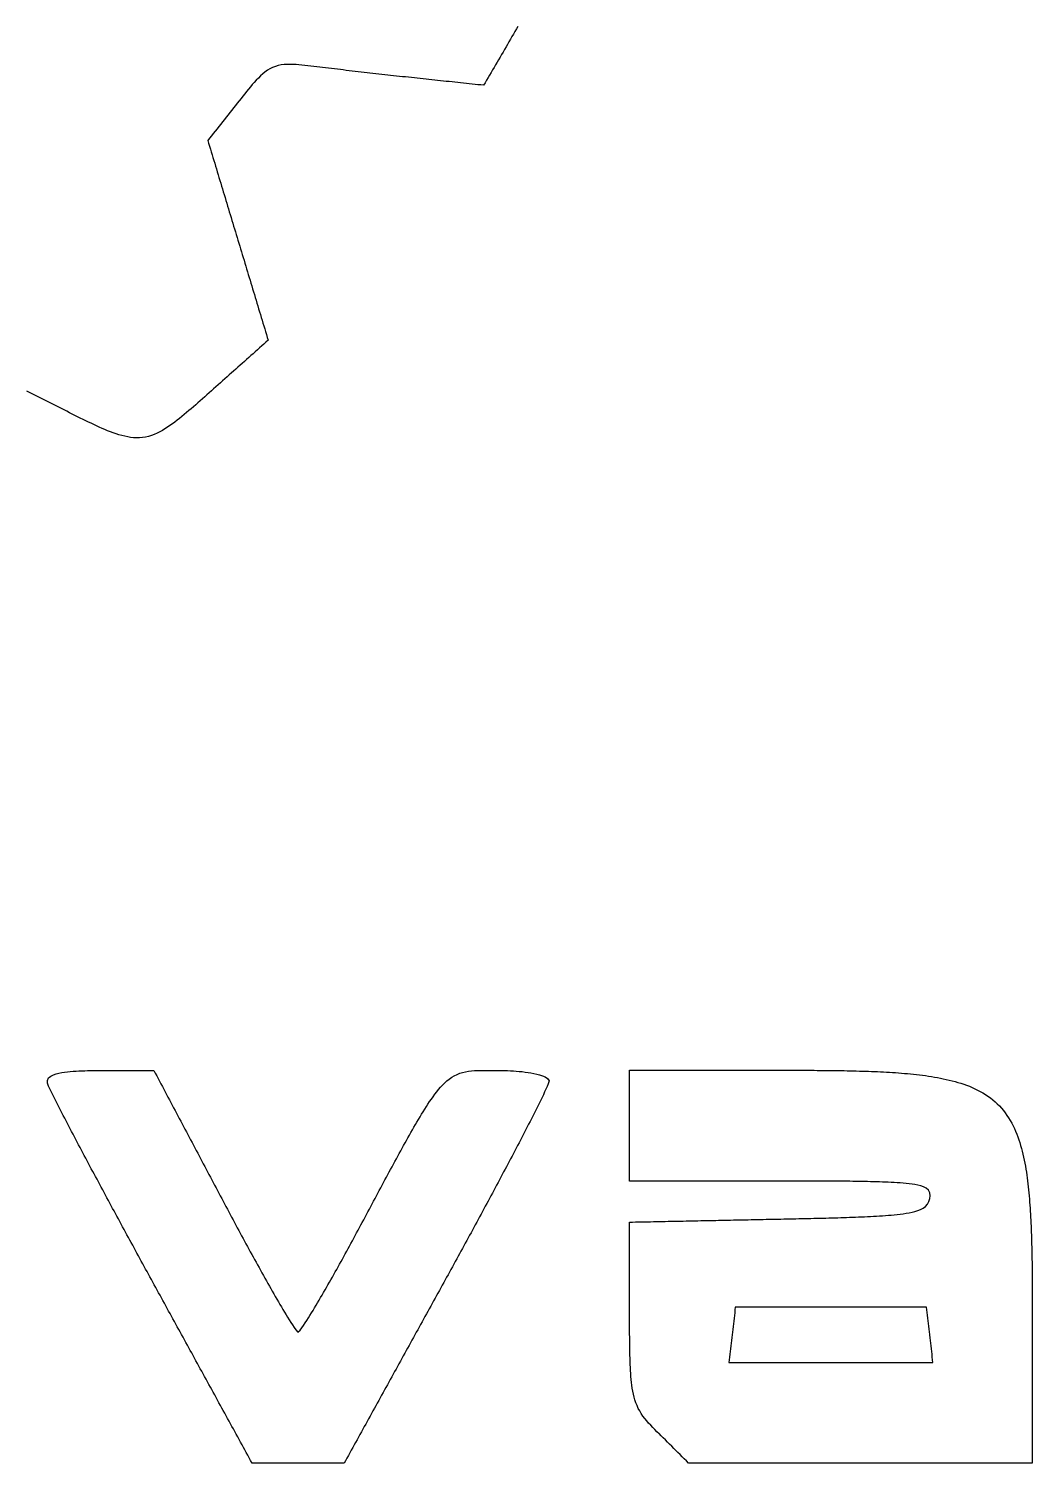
# Model space of a CAD drawing. Extents: x 27 to 125, y 19 to 120.
# Drawn here: x 97.17 to 125.31, y 18.91 to 59.11 of the extents above; entities that cross this region are included whole.
import ezdxf

# ---------------------------------------------------------------- set-up
doc = ezdxf.new("R2010")
doc.units = 0
doc.layers.get('0').update_dxf_attribs({"linetype": 'CONTINUOUS'})

msp = doc.modelspace()

# ---------------------------------------------------------------- linework, layer by layer
at = {"color": 7}
for points in [[(110.887397, 59.169292), (110.845645, 59.097673), (110.80373, 59.025771), (110.761961, 58.95412), (110.720045, 58.882221), (110.678245, 58.810517), (110.636482, 58.738875), (110.594637, 58.667095), (110.552825, 58.595371), (110.510941, 58.523525), (110.469138, 58.451816), (110.427389, 58.380199), (110.385739, 58.308754), (110.343964, 58.237092), (110.302017, 58.16514), (110.260353, 58.093667), (110.218429, 58.021751), (110.176714, 57.950194), (110.134945, 57.878543), (110.093218, 57.806966), (110.051322, 57.735098), (110.009528, 57.663402), (109.967677, 57.591613), (109.925894, 57.51994), (109.845359, 57.528435), (109.764548, 57.536958), (109.683841, 57.545481), (109.603441, 57.553976), (109.522664, 57.562499), (109.441954, 57.571023), (109.361176, 57.579546), (109.2807, 57.588041), (109.200061, 57.596564), (109.11958, 57.605059), (109.038988, 57.613582), (108.958281, 57.622105), (108.877758, 57.6306), (108.797048, 57.639123), (108.716532, 57.647618), (108.635808, 57.656141), (108.55513, 57.664664), (108.47442, 57.673187), (108.39384, 57.681682), (108.313124, 57.690205), (108.232561, 57.6987), (108.149669, 57.707477), (108.066631, 57.716339), (107.983697, 57.725229), (107.900419, 57.734175), (107.817375, 57.74315), (107.73412, 57.752181), (107.6512, 57.761212), (107.568196, 57.7703), (107.485338, 57.779387), (107.402255, 57.788559), (107.319211, 57.797732), (107.236466, 57.806904), (107.15373, 57.816104), (107.070776, 57.825361), (106.987947, 57.834646), (106.905098, 57.84396), (106.822153, 57.853301), (106.739111, 57.862671), (106.656037, 57.872097), (106.57306, 57.881523), (106.490014, 57.891006), (106.406871, 57.900517), (106.324081, 57.910028), (106.241226, 57.919567), (106.158202, 57.929163), (106.075203, 57.938786), (105.99223, 57.948438), (105.909293, 57.958147), (105.826241, 57.967912), (105.743454, 57.977677), (105.660342, 57.987526), (105.577437, 57.997432), (105.494765, 58.007366), (105.411885, 58.017385), (105.329248, 58.027461), (105.24619, 58.037705), (105.163326, 58.047893), (105.080774, 58.057799), (104.997961, 58.067367), (104.914926, 58.076426), (104.832153, 58.084723), (104.749227, 58.092061), (104.666017, 58.098073), (104.58262, 58.102334), (104.499311, 58.10431), (104.41607, 58.103181), (104.33273, 58.098214), (104.250038, 58.088364), (104.168008, 58.072531), (104.08773, 58.049897), (104.009797, 58.019956), (103.934841, 57.982824), (103.863459, 57.939339), (103.795923, 57.890797), (103.731458, 57.837996), (103.669849, 57.782082), (103.61028, 57.723507), (103.552543, 57.663081), (103.496265, 57.601263), (103.441446, 57.538756), (103.387418, 57.475358), (103.334018, 57.411299), (103.28102, 57.346647), (103.228727, 57.28205), (103.176474, 57.216901), (103.124339, 57.151471), (103.072689, 57.086362), (103.020899, 57.020971), (102.969108, 56.955581), (102.917286, 56.89015), (102.865451, 56.824703), (102.813779, 56.759462), (102.762008, 56.694096), (102.710223, 56.628714), (102.658291, 56.563142), (102.606382, 56.497602), (102.554704, 56.432352), (102.502905, 56.366952), (102.451095, 56.301533), (102.399411, 56.236281), (102.347759, 56.171065), (102.295813, 56.105476), (102.244006, 56.040063), (102.192221, 55.974681), (102.216407, 55.894679), (102.240565, 55.814816), (102.264808, 55.734659), (102.288938, 55.65492), (102.313097, 55.575009), (102.337227, 55.495244), (102.361441, 55.415133), (102.385684, 55.334973), (102.409927, 55.254836), (102.43417, 55.174657), (102.4583, 55.094904), (102.482543, 55.014747), (102.506786, 54.934576), (102.530916, 54.854761), (102.555017, 54.775053), (102.579147, 54.695243), (102.603362, 54.615179), (102.62752, 54.535282), (102.65165, 54.455473), (102.67578, 54.375731), (102.699995, 54.295667), (102.724097, 54.215934), (102.748283, 54.135943), (102.772526, 54.055784), (102.796741, 53.975726), (102.820984, 53.895583), (102.845198, 53.815568), (102.869328, 53.735758), (102.893487, 53.655903), (102.917786, 53.575617), (102.942001, 53.49557), (102.966102, 53.415834), (102.990345, 53.335725), (103.01456, 53.255616), (103.038718, 53.17575), (103.062905, 53.095749), (103.087063, 53.015885), (103.111306, 52.935729), (103.135436, 52.85599), (103.159594, 52.776078), (103.183724, 52.696314), (103.207939, 52.616202), (103.232181, 52.536043), (103.256424, 52.455906), (103.280667, 52.375726), (103.304797, 52.295973), (103.32904, 52.215816), (103.353283, 52.135646), (103.377413, 52.05583), (103.401515, 51.976122), (103.425645, 51.896313), (103.449859, 51.816249), (103.474018, 51.736352), (103.498148, 51.656542), (103.522249, 51.5768), (103.546464, 51.496737), (103.570594, 51.417003), (103.594781, 51.337013), (103.619023, 51.256853), (103.643238, 51.176796), (103.667481, 51.096653), (103.691696, 51.016637), (103.715826, 50.936828), (103.739984, 50.856973), (103.764255, 50.776686), (103.78847, 50.69664), (103.812571, 50.616903), (103.836786, 50.536795), (103.861001, 50.456686), (103.885159, 50.37682), (103.824588, 50.322932), (103.764046, 50.269067), (103.703292, 50.215019), (103.642558, 50.160982), (103.581711, 50.106849), (103.521171, 50.052987), (103.460364, 49.998887), (103.399655, 49.944879), (103.338844, 49.890777), (103.278305, 49.836914), (103.217559, 49.782872), (103.156885, 49.728888), (103.09641, 49.675085), (103.035673, 49.621051), (102.975094, 49.567155), (102.914509, 49.513254), (102.854066, 49.459479), (102.793317, 49.405433), (102.732744, 49.35154), (102.672126, 49.29761), (102.609294, 49.241665), (102.54617, 49.185376), (102.483274, 49.129222), (102.42029, 49.072945), (102.357329, 49.016655), (102.294492, 48.960476), (102.23152, 48.904198), (102.168537, 48.847963), (102.10566, 48.79191), (102.042682, 48.735895), (101.979733, 48.68008), (101.916642, 48.624364), (101.853272, 48.568687), (101.789789, 48.513264), (101.726083, 48.458081), (101.662072, 48.403155), (101.597943, 48.348754), (101.533161, 48.29455), (101.467965, 48.240886), (101.402137, 48.187757), (101.335919, 48.135552), (101.269128, 48.084343), (101.201254, 48.034006), (101.132592, 47.985074), (101.062714, 47.937593), (100.991588, 47.891966), (100.91919, 47.848639), (100.845194, 47.807937), (100.769584, 47.77043), (100.69206, 47.73658), (100.612835, 47.707096), (100.532051, 47.682571), (100.449775, 47.663465), (100.366474, 47.650144), (100.282527, 47.64275), (100.19825, 47.641056), (100.113936, 47.644951), (100.030277, 47.653813), (99.947137, 47.667134), (99.864441, 47.684406), (99.782921, 47.704923), (99.70179, 47.728376), (99.621473, 47.754199), (99.542016, 47.781998), (99.463154, 47.81151), (99.384677, 47.842526), (99.306744, 47.874736), (99.229212, 47.907979), (99.152295, 47.941976), (99.07561, 47.976737), (98.998871, 48.012263), (98.922422, 48.048283), (98.846098, 48.084774), (98.770313, 48.121452), (98.694528, 48.158494), (98.618853, 48.195787), (98.543494, 48.233175), (98.467943, 48.270858), (98.392389, 48.308704), (98.316872, 48.346651), (98.241429, 48.38465), (98.165954, 48.422724), (98.090982, 48.460584), (98.015919, 48.498498), (97.940656, 48.536511), (97.865246, 48.574571), (97.78998, 48.612522), (97.71485, 48.650353), (97.639457, 48.688253), (97.565117, 48.725588), (97.490907, 48.762859), (97.416422, 48.800267), (97.342328, 48.837481), (97.268072, 48.874774), (97.193952, 48.911999), (97.119513, 48.949385)], [(100.612363, 24.057635), (100.571777, 24.131609), (100.531374, 24.205283), (100.490892, 24.279143), (100.450342, 24.353164), (100.410018, 24.426816), (100.369658, 24.500575), (100.329275, 24.574407), (100.288892, 24.648287), (100.248522, 24.722176), (100.208184, 24.79605), (100.167897, 24.869874), (100.127672, 24.943621), (100.087286, 25.017705), (100.047004, 25.091636), (100.006844, 25.165389), (99.966588, 25.239356), (99.926261, 25.313496), (99.886115, 25.387345), (99.845947, 25.461279), (99.805778, 25.535258), (99.765635, 25.609228), (99.725545, 25.683148), (99.685529, 25.756974), (99.645411, 25.831032), (99.605425, 25.904893), (99.565401, 25.978874), (99.525368, 26.052913), (99.485365, 26.126945), (99.445422, 26.200913), (99.405575, 26.274753), (99.365681, 26.348735), (99.325777, 26.422779), (99.28591, 26.496809), (99.24612, 26.570745), (99.206287, 26.644817), (99.166466, 26.718926), (99.126703, 26.792978), (99.087051, 26.866881), (99.047266, 26.941094), (99.007419, 27.015482), (98.967719, 27.089659), (98.927954, 27.164024), (98.888333, 27.238187), (98.848666, 27.312501), (98.809045, 27.386808), (98.769548, 27.460948), (98.730037, 27.535197), (98.690611, 27.609368), (98.651159, 27.683669), (98.6118, 27.757876), (98.572461, 27.832146), (98.533091, 27.906571), (98.493667, 27.981199), (98.454362, 28.055711), (98.415184, 28.130102), (98.376009, 28.204609), (98.336913, 28.279093), (98.297865, 28.353633), (98.258876, 28.428211), (98.220014, 28.502714), (98.181171, 28.577365), (98.142549, 28.651795), (98.104009, 28.726294), (98.065407, 28.801173), (98.026959, 28.876041), (97.988605, 28.951067), (97.950469, 29.026073), (97.912484, 29.101271), (97.87483, 29.176427), (97.837444, 29.251851), (97.800614, 29.327266), (97.764374, 29.403187), (97.729353, 29.479788), (97.698893, 29.557912), (97.695027, 29.637871), (97.730448, 29.709322), (97.792478, 29.760268), (97.864857, 29.795684), (97.941147, 29.821508), (98.019212, 29.841207), (98.098545, 29.856729), (98.177982, 29.86909), (98.258246, 29.879166), (98.338615, 29.887378), (98.419048, 29.894095), (98.499284, 29.899542), (98.579895, 29.903973), (98.660672, 29.907529), (98.741478, 29.910351), (98.821991, 29.912609), (98.902667, 29.914302), (98.982993, 29.915431), (99.063581, 29.915996), (99.144266, 29.916185), (99.225255, 29.916185), (99.306101, 29.916185), (99.386923, 29.916185), (99.46789, 29.916185), (99.548704, 29.916185), (99.629434, 29.916185), (99.710333, 29.916185), (99.791455, 29.916185), (99.872515, 29.916185), (99.953422, 29.916185), (100.034395, 29.916185), (100.115195, 29.916185), (100.195947, 29.916185), (100.276976, 29.916185), (100.357968, 29.916185), (100.438698, 29.916185), (100.51936, 29.916185), (100.599982, 29.916185), (100.68089, 29.916185), (100.720548, 29.841373), (100.76016, 29.766644), (100.799801, 29.691866), (100.839349, 29.617264), (100.878854, 29.542737), (100.918518, 29.467912), (100.95804, 29.39336), (100.997532, 29.318859), (101.037063, 29.244287), (101.076788, 29.169346), (101.116505, 29.094422), (101.156036, 29.019853), (101.195657, 28.945106), (101.235248, 28.870425), (101.2749, 28.795622), (101.314512, 28.720895), (101.354196, 28.646038), (101.393851, 28.571227), (101.43339, 28.496638), (101.47313, 28.421671), (101.512771, 28.346891), (101.55242, 28.272097), (101.592168, 28.197116), (101.631722, 28.122499), (101.671351, 28.047738), (101.710942, 27.973057), (101.75054, 27.898355), (101.790187, 27.823564), (101.829893, 27.748662), (101.869497, 27.673949), (101.909138, 27.599174), (101.948759, 27.524431), (101.988422, 27.449605), (102.028145, 27.374672), (102.067648, 27.300154), (102.107342, 27.225272), (102.146845, 27.150749), (102.186382, 27.076166), (102.226014, 27.001405), (102.265647, 26.926639), (102.305341, 26.851757), (102.344895, 26.777143), (102.384448, 26.702532), (102.424007, 26.627901), (102.463679, 26.553064), (102.503199, 26.478515), (102.542907, 26.403605), (102.58261, 26.328706), (102.622183, 26.254055), (102.661813, 26.179357), (102.701403, 26.104844), (102.741126, 26.030211), (102.780939, 25.955518), (102.820814, 25.88083), (102.860718, 25.806214), (102.900613, 25.73173), (102.940643, 25.657119), (102.980764, 25.582462), (103.020766, 25.508148), (103.060943, 25.43363), (103.101247, 25.35901), (103.141625, 25.284382), (103.182025, 25.209844), (103.222394, 25.13549), (103.262836, 25.061144), (103.303284, 24.98692), (103.343823, 24.91267), (103.384381, 24.838527), (103.425154, 24.764136), (103.465799, 24.690126), (103.506499, 24.61617), (103.54741, 24.541991), (103.588422, 24.467792), (103.629432, 24.393762), (103.670557, 24.319701), (103.711671, 24.245841), (103.752859, 24.172037), (103.794171, 24.098205), (103.835451, 24.024641), (103.877073, 23.950679), (103.918647, 23.87703), (103.960309, 23.803475), (104.002129, 23.729896), (104.044126, 23.656287), (104.086127, 23.582971), (104.128322, 23.509642), (104.170779, 23.436207), (104.213245, 23.36316), (104.256019, 23.290016), (104.298984, 23.217045), (104.342032, 23.144497), (104.385581, 23.071771), (104.429382, 22.999426), (104.473649, 22.927293), (104.518409, 22.85562), (104.563957, 22.784427), (104.610834, 22.713806), (104.659924, 22.644811), (104.718479, 22.585166), (104.779335, 22.639788), (104.829596, 22.705926), (104.876995, 22.773742), (104.923088, 22.842694), (104.968246, 22.912265), (105.012724, 22.982273), (105.056663, 23.052594), (105.100145, 23.123133), (105.143354, 23.19403), (105.186294, 23.265178), (105.228771, 23.33616), (105.271079, 23.407398), (105.313285, 23.478958), (105.35524, 23.550533), (105.397015, 23.622214), (105.438674, 23.694077), (105.480067, 23.765835), (105.521438, 23.837894), (105.562612, 23.909926), (105.603602, 23.981938), (105.644572, 24.054204), (105.685299, 24.126317), (105.725889, 24.19845), (105.766387, 24.270679), (105.80679, 24.342982), (105.847298, 24.415713), (105.887497, 24.488134), (105.927689, 24.560767), (105.967773, 24.633431), (106.007733, 24.706089), (106.047554, 24.778716), (106.087308, 24.851433), (106.12698, 24.924213), (106.166793, 24.997455), (106.206502, 25.07072), (106.245934, 25.143686), (106.285436, 25.216979), (106.324629, 25.289905), (106.363959, 25.363289), (106.40373, 25.437612), (106.443534, 25.512017), (106.48335, 25.586461), (106.523158, 25.6609), (106.562931, 25.735297), (106.602654, 25.809606), (106.642304, 25.883785), (106.682069, 25.958182), (106.721712, 26.032358), (106.761418, 26.106645), (106.801158, 26.180985), (106.840901, 26.25532), (106.880618, 26.329592), (106.920287, 26.403752), (106.960058, 26.478072), (106.999893, 26.552485), (107.039591, 26.626597), (107.07946, 26.700982), (107.119296, 26.775249), (107.159061, 26.849324), (107.198885, 26.923438), (107.238729, 26.997502), (107.278548, 27.071436), (107.318604, 27.1457), (107.35855, 27.219645), (107.398631, 27.293708), (107.438791, 27.367775), (107.478982, 27.441734), (107.519408, 27.515947), (107.559752, 27.589807), (107.600208, 27.663656), (107.640721, 27.737359), (107.681454, 27.811188), (107.722329, 27.884975), (107.763276, 27.958553), (107.80443, 28.032137), (107.845705, 28.105526), (107.88722, 28.178881), (107.928873, 28.25198), (107.970944, 28.325245), (108.013305, 28.398388), (108.055845, 28.471139), (108.098779, 28.543786), (108.141973, 28.61601), (108.185602, 28.687988), (108.229804, 28.759822), (108.274403, 28.831083), (108.31977, 28.902192), (108.365691, 28.972617), (108.412461, 29.042586), (108.460066, 29.111818), (108.508924, 29.180598), (108.558934, 29.248402), (108.610183, 29.314939), (108.663297, 29.380496), (108.718206, 29.444377), (108.77517, 29.506206), (108.834696, 29.565738), (108.897158, 29.622428), (108.96254, 29.675322), (109.031614, 29.724073), (109.103682, 29.767366), (109.179103, 29.804891), (109.257166, 29.836099), (109.337605, 29.861132), (109.419619, 29.880323), (109.502705, 29.894406), (109.586164, 29.904227), (109.670384, 29.910746), (109.754831, 29.914726), (109.838975, 29.916701), (109.923428, 29.917548), (110.007468, 29.917599), (110.091722, 29.917317), (110.176242, 29.916752), (110.260514, 29.916188), (110.344881, 29.91601), (110.427857, 29.915445), (110.510416, 29.914034), (110.593093, 29.911494), (110.675728, 29.907995), (110.758503, 29.903423), (110.840977, 29.897722), (110.923392, 29.890836), (111.006009, 29.882595), (111.088337, 29.872943), (111.170443, 29.86171), (111.252508, 29.848643), (111.333935, 29.833516), (111.414941, 29.815821), (111.495022, 29.794937), (111.57408, 29.769565), (111.650444, 29.737569), (111.72043, 29.69339), (111.760141, 29.623777), (111.736519, 29.543516), (111.704614, 29.465939), (111.670663, 29.389237), (111.635611, 29.312991), (111.599873, 29.237091), (111.563621, 29.16141), (111.527, 29.085941), (111.490038, 29.010551), (111.452945, 28.935536), (111.415483, 28.86031), (111.377868, 28.785241), (111.340098, 28.710269), (111.302137, 28.635269), (111.264105, 28.560451), (111.225917, 28.48562), (111.18767, 28.410927), (111.149246, 28.33613), (111.110917, 28.261739), (111.072357, 28.1871), (111.033622, 28.112316), (110.994972, 28.037872), (110.956257, 27.963472), (110.91753, 27.889208), (110.878643, 27.814786), (110.839642, 27.740291), (110.80058, 27.665807), (110.761495, 27.591416), (110.722435, 27.517192), (110.683254, 27.442854), (110.643997, 27.368492), (110.604893, 27.294527), (110.565621, 27.220347), (110.526235, 27.146052), (110.48678, 27.071729), (110.447311, 26.997477), (110.407873, 26.923376), (110.368517, 26.849519), (110.328972, 26.77539), (110.289453, 26.701403), (110.249868, 26.62737), (110.210278, 26.553411), (110.170601, 26.47937), (110.131053, 26.405648), (110.091415, 26.331836), (110.051771, 26.258083), (110.011935, 26.184053), (109.972012, 26.10993), (109.932103, 26.035906), (109.892304, 25.962158), (109.852483, 25.888434), (109.812534, 25.814542), (109.772594, 25.740738), (109.732597, 25.666892), (109.692502, 25.59293), (109.652483, 25.519177), (109.612359, 25.445291), (109.572174, 25.371357), (109.532163, 25.297807), (109.491938, 25.223927), (109.451823, 25.15031), (109.411584, 25.076525), (109.371364, 25.00284), (109.331131, 24.929186), (109.290962, 24.855712), (109.250658, 24.782055), (109.210452, 24.708632), (109.170253, 24.635279), (109.129785, 24.561495), (109.089396, 24.487917), (109.049002, 24.414384), (109.008601, 24.340896), (108.96819, 24.267454), (108.927765, 24.194039), (108.887209, 24.120444), (108.846871, 24.047275), (108.806358, 23.973784), (108.765871, 23.900344), (108.725454, 23.827032), (108.685056, 23.753755), (108.644682, 23.680516), (108.604318, 23.607299), (108.563952, 23.534079), (108.523397, 23.460515), (108.482932, 23.387118), (108.442495, 23.313768), (108.401965, 23.240249), (108.361488, 23.166826), (108.321038, 23.093451), (108.280561, 23.020034), (108.239997, 22.946456), (108.199586, 22.873149), (108.159082, 22.799678), (108.118549, 22.726156), (108.078053, 22.652699), (108.03765, 22.579409), (107.997072, 22.505808), (107.956691, 22.432558), (107.916235, 22.359174), (107.875759, 22.285751), (107.835302, 22.212365), (107.79491, 22.139103), (107.75433, 22.065491), (107.713907, 21.992164), (107.673386, 21.918665), (107.632816, 21.845075), (107.592249, 21.771491), (107.551734, 21.697998), (107.511314, 21.624679), (107.470767, 21.55113), (107.430415, 21.477935), (107.390049, 21.40471), (107.349719, 21.331558), (107.309237, 21.258129), (107.268679, 21.18456), (107.228115, 21.110981), (107.187622, 21.037527), (107.14727, 20.964333), (107.106689, 20.890721), (107.066201, 20.817281), (107.025688, 20.743791), (106.985252, 20.670444), (106.944803, 20.597074), (106.904279, 20.523567), (106.86382, 20.450175), (106.823389, 20.376834), (106.782808, 20.303228), (106.742433, 20.229994), (106.701982, 20.156616), (106.661393, 20.08299), (106.621072, 20.009849), (106.580483, 19.936226), (106.539992, 19.86278), (106.499502, 19.789335), (106.459023, 19.715906), (106.418668, 19.642703), (106.378304, 19.569489), (106.337862, 19.496134), (106.297414, 19.422762), (106.256977, 19.349412), (106.216543, 19.276066), (106.176168, 19.202832), (106.135624, 19.12929), (106.095171, 19.05591), (106.054677, 18.982459), (106.014274, 18.909168), (105.93359, 18.90936), (105.853061, 18.909549), (105.772258, 18.909741), (105.691754, 18.90993), (105.611399, 18.910119), (105.531017, 18.910311), (105.450121, 18.9105), (105.369433, 18.910692), (105.288839, 18.910881), (105.207935, 18.911073), (105.127338, 18.911265), (105.046865, 18.911454), (104.966414, 18.911643), (104.885879, 18.911835), (104.805299, 18.912024), (104.724431, 18.912216), (104.643747, 18.912408), (104.563218, 18.912597), (104.482415, 18.912789), (104.401911, 18.912978), (104.321556, 18.913167), (104.241174, 18.913359), (104.160278, 18.913548), (104.07959, 18.91374), (103.998996, 18.913929), (103.918091, 18.914121), (103.837494, 18.914313), (103.757022, 18.914502), (103.676571, 18.914691), (103.596036, 18.914883), (103.515456, 18.915072), (103.434588, 18.915264), (103.394152, 18.988947), (103.353729, 19.062598), (103.313509, 19.13588), (103.273152, 19.209419), (103.232788, 19.282966), (103.192425, 19.35651), (103.152061, 19.430055), (103.111687, 19.503619), (103.071408, 19.57701), (103.031087, 19.650479), (102.990653, 19.724156), (102.950431, 19.797446), (102.910121, 19.870891), (102.86985, 19.944269), (102.829569, 20.017667), (102.789366, 20.090917), (102.749017, 20.164436), (102.708594, 20.238093), (102.66816, 20.311768), (102.627777, 20.385349), (102.587504, 20.458729), (102.547084, 20.532381), (102.506873, 20.605646), (102.466617, 20.678998), (102.426358, 20.75235), (102.386147, 20.825621), (102.34573, 20.899264), (102.305454, 20.97265), (102.265068, 21.04624), (102.224623, 21.119933), (102.184451, 21.193128), (102.144034, 21.266771), (102.103707, 21.340253), (102.063513, 21.41349), (102.023237, 21.486876), (101.982939, 21.560302), (101.942677, 21.633663), (101.902263, 21.707303), (101.862012, 21.780641), (101.821748, 21.85401), (101.781537, 21.927275), (101.741232, 22.000715), (101.70092, 22.074166), (101.66048, 22.147852), (101.620221, 22.22121), (101.57983, 22.294802), (101.539627, 22.368058), (101.499337, 22.441473), (101.459101, 22.514786), (101.418712, 22.588375), (101.378348, 22.661922), (101.338024, 22.735399), (101.297627, 22.809002), (101.257247, 22.882581), (101.216852, 22.956181), (101.176472, 23.029757), (101.136182, 23.103171), (101.095886, 23.176597), (101.055591, 23.250017), (101.015413, 23.323225), (100.975219, 23.396462), (100.934788, 23.470131), (100.894512, 23.543517), (100.854245, 23.616889), (100.813969, 23.690278), (100.773746, 23.763563), (100.733346, 23.837175), (100.693028, 23.91064), (100.652659, 23.984196), (100.612366, 24.057613), (100.612366, 24.05763)], [(114.84288, 19.734126), (114.783582, 19.793672), (114.724524, 19.853693), (114.665867, 19.914413), (114.608302, 19.975596), (114.551669, 20.037998), (114.49672, 20.101509), (114.44349, 20.166948), (114.392989, 20.23401), (114.345472, 20.303323), (114.301377, 20.375205), (114.261364, 20.449334), (114.225728, 20.525432), (114.194367, 20.603518), (114.167161, 20.683175), (114.143877, 20.763868), (114.123981, 20.845645), (114.107104, 20.928104), (114.092795, 21.011109), (114.080716, 21.094466), (114.0705, 21.177944), (114.061864, 21.261609), (114.054554, 21.345491), (114.048373, 21.429266), (114.043124, 21.513532), (114.038693, 21.597885), (114.034968, 21.681914), (114.031807, 21.76633), (114.029267, 21.850596), (114.027009, 21.934689), (114.025034, 22.018992), (114.023623, 22.103213), (114.022494, 22.187402), (114.021365, 22.271395), (114.020518, 22.355564), (114.019954, 22.439825), (114.019389, 22.524249), (114.019107, 22.60821), (114.018825, 22.692318), (114.018599, 22.776267), (114.018444, 22.860522), (114.018348, 22.944492), (114.018294, 23.028588), (114.01828, 23.113246), (114.01828, 23.195695), (114.01828, 23.278197), (114.01828, 23.360724), (114.01828, 23.443023), (114.01828, 23.525443), (114.01828, 23.608092), (114.01828, 23.690467), (114.01828, 23.772743), (114.01828, 23.855053), (114.01828, 23.937361), (114.01828, 24.019705), (114.01828, 24.102142), (114.01828, 24.184734), (114.01828, 24.266999), (114.01828, 24.349473), (114.01828, 24.431617), (114.01828, 24.513819), (114.01828, 24.596313), (114.01828, 24.678742), (114.01828, 24.76106), (114.01828, 24.84339), (114.01828, 24.925898), (114.01828, 25.008332), (114.01828, 25.090597), (114.01828, 25.172924), (114.01828, 25.255288), (114.01828, 25.337866), (114.01828, 25.420091), (114.01828, 25.502664), (114.01828, 25.584968), (114.01828, 25.667411), (114.101364, 25.669105), (114.184738, 25.670798), (114.267773, 25.672491), (114.351235, 25.674185), (114.43464, 25.675878), (114.517994, 25.677571), (114.601041, 25.679265), (114.684483, 25.680958), (114.767597, 25.682651), (114.850709, 25.684345), (114.933832, 25.686038), (115.017059, 25.687731), (115.100086, 25.689425), (115.183102, 25.691118), (115.266335, 25.692811), (115.349559, 25.694505), (115.432575, 25.696198), (115.515644, 25.697891), (115.599018, 25.699585), (115.682065, 25.701278), (115.765476, 25.702971), (115.848618, 25.704665), (115.931733, 25.706358), (116.015022, 25.708051), (116.098266, 25.709745), (116.181248, 25.711438), (116.264498, 25.713131), (116.34774, 25.714825), (116.431049, 25.716518), (116.514126, 25.718211), (116.597317, 25.719905), (116.680254, 25.721598), (116.763171, 25.723291), (116.846192, 25.724985), (116.929354, 25.726678), (117.012585, 25.728371), (117.09571, 25.730065), (117.178907, 25.731758), (117.26214, 25.733451), (117.345164, 25.735145), (117.428227, 25.736838), (117.51146, 25.738531), (117.594713, 25.740225), (117.677938, 25.741918), (117.761154, 25.743611), (117.84457, 25.745305), (117.927636, 25.746998), (118.010686, 25.748691), (118.09426, 25.750385), (118.177516, 25.752078), (118.260983, 25.753771), (118.34469, 25.755465), (118.428553, 25.757158), (118.512486, 25.758851), (118.596402, 25.760545), (118.680222, 25.762238), (118.763867, 25.763931), (118.847255, 25.765625), (118.930872, 25.767318), (119.014604, 25.769293), (119.098337, 25.771269), (119.181962, 25.773245), (119.265878, 25.77522), (119.349449, 25.777196), (119.433055, 25.779171), (119.516562, 25.781429), (119.600277, 25.783687), (119.684038, 25.785945), (119.76768, 25.788202), (119.851049, 25.790742), (119.934773, 25.793282), (120.018627, 25.795822), (120.10239, 25.798645), (120.185857, 25.801523), (120.269497, 25.804543), (120.35304, 25.807732), (120.436843, 25.811091), (120.520579, 25.814618), (120.603933, 25.818344), (120.687152, 25.822267), (120.77089, 25.826472), (120.854176, 25.830931), (120.937531, 25.8357), (121.021292, 25.840865), (121.104821, 25.846425), (121.188268, 25.852436), (121.271631, 25.858955), (121.354751, 25.866096), (121.437939, 25.873941), (121.521178, 25.882662), (121.604162, 25.892342), (121.687215, 25.903264), (121.77005, 25.915682), (121.85254, 25.929963), (121.934636, 25.946614), (122.015829, 25.966313), (122.096143, 25.990245), (122.174468, 26.019958), (122.249108, 26.05782), (122.316646, 26.106874), (122.371652, 26.169369), (122.409503, 26.243489), (122.431545, 26.324334), (122.4421, 26.406842), (122.434423, 26.489694), (122.39645, 26.562964), (122.332942, 26.616663), (122.258503, 26.653538), (122.179379, 26.680264), (122.098861, 26.700472), (122.016963, 26.71653), (121.93474, 26.729569), (121.852111, 26.740406), (121.769313, 26.74955), (121.686283, 26.757396), (121.6032, 26.764169), (121.520111, 26.770068), (121.436968, 26.77526), (121.353648, 26.779832), (121.270457, 26.783896), (121.187187, 26.787509), (121.104084, 26.790726), (121.020896, 26.793605), (120.937361, 26.796145), (120.854162, 26.798403), (120.771025, 26.800378), (120.687685, 26.802354), (120.604348, 26.804047), (120.521219, 26.805458), (120.438057, 26.806869), (120.35466, 26.807998), (120.271269, 26.809127), (120.187726, 26.810256), (120.104301, 26.811103), (120.02126, 26.811949), (119.93814, 26.812796), (119.854574, 26.81336), (119.771307, 26.813925), (119.68806, 26.814489), (119.604965, 26.815054), (119.521913, 26.815618), (119.438344, 26.8159), (119.354989, 26.816183), (119.27157, 26.816465), (119.188049, 26.816725), (119.105034, 26.816947), (119.021674, 26.817142), (118.938449, 26.817306), (118.8549, 26.817444), (118.771447, 26.817557), (118.68811, 26.817647), (118.605142, 26.817718), (118.521692, 26.817772), (118.438543, 26.817808), (118.355327, 26.817828), (118.272312, 26.817834), (118.188768, 26.817834), (118.10516, 26.817834), (118.021763, 26.817834), (117.938375, 26.817834), (117.855136, 26.817834), (117.772002, 26.817834), (117.688769, 26.817834), (117.605559, 26.817834), (117.522213, 26.817834), (117.438828, 26.817834), (117.355383, 26.817834), (117.271775, 26.817834), (117.188313, 26.817834), (117.104789, 26.817834), (117.021446, 26.817834), (116.93803, 26.817834), (116.854735, 26.817834), (116.771293, 26.817834), (116.687885, 26.817834), (116.604246, 26.817834), (116.520999, 26.817834), (116.437441, 26.817834), (116.353771, 26.817834), (116.270185, 26.817834), (116.186873, 26.817834), (116.103236, 26.817834), (116.019899, 26.817834), (115.936322, 26.817834), (115.853145, 26.817834), (115.769895, 26.817834), (115.686205, 26.817834), (115.603091, 26.817834), (115.519598, 26.817834), (115.436167, 26.817834), (115.352663, 26.817834), (115.269058, 26.817834), (115.185421, 26.817834), (115.101923, 26.817834), (115.018385, 26.817834), (114.934845, 26.817834), (114.85155, 26.817834), (114.768243, 26.817834), (114.685115, 26.817834), (114.601645, 26.817834), (114.518237, 26.817834), (114.434871, 26.817834), (114.351333, 26.817834), (114.268182, 26.817834), (114.185082, 26.817834), (114.101951, 26.817834), (114.018286, 26.817834), (114.018286, 26.899647), (114.018286, 26.981311), (114.018286, 27.062955), (114.018286, 27.144743), (114.018286, 27.226379), (114.018286, 27.307927), (114.018286, 27.389647), (114.018286, 27.471593), (114.018286, 27.553474), (114.018286, 27.635203), (114.018286, 27.716999), (114.018286, 27.798621), (114.018286, 27.880189), (114.018286, 27.962042), (114.018286, 28.043858), (114.018286, 28.125406), (114.018286, 28.206886), (114.018286, 28.288327), (114.018286, 28.370056), (114.018286, 28.451869), (114.018286, 28.533533), (114.018286, 28.615177), (114.018286, 28.696965), (114.018286, 28.778601), (114.018286, 28.860149), (114.018286, 28.941869), (114.018286, 29.023815), (114.018286, 29.105696), (114.018286, 29.187425), (114.018286, 29.269222), (114.018286, 29.350843), (114.018286, 29.432411), (114.018286, 29.514264), (114.018286, 29.59608), (114.018286, 29.677628), (114.018286, 29.759108), (114.018286, 29.840549), (114.018286, 29.922278), (114.101601, 29.922278), (114.184983, 29.922278), (114.268148, 29.922278), (114.351308, 29.922278), (114.434321, 29.922278), (114.517226, 29.922278), (114.600234, 29.922278), (114.683215, 29.922278), (114.766333, 29.922278), (114.849492, 29.922278), (114.932708, 29.922278), (115.016088, 29.922278), (115.099324, 29.922278), (115.182616, 29.922278), (115.265731, 29.922278), (115.348921, 29.922278), (115.431988, 29.922278), (115.515201, 29.922278), (115.59838, 29.922278), (115.681791, 29.922278), (115.764812, 29.922278), (115.848141, 29.922278), (115.931583, 29.922278), (116.01494, 29.922278), (116.098024, 29.922278), (116.181434, 29.922278), (116.264543, 29.922278), (116.347889, 29.922278), (116.43084, 29.922278), (116.513861, 29.922278), (116.597323, 29.922278), (116.680211, 29.922278), (116.763475, 29.922278), (116.84668, 29.922278), (116.929953, 29.922278), (117.01333, 29.922278), (117.09674, 29.922278), (117.18001, 29.922278), (117.263319, 29.922278), (117.346631, 29.922278), (117.429698, 29.922278), (117.512778, 29.922278), (117.595678, 29.922278), (117.67892, 29.922278), (117.762099, 29.922278), (117.845236, 29.922278), (117.928548, 29.922278), (118.011471, 29.922278), (118.094345, 29.922278), (118.177248, 29.922278), (118.260684, 29.922278), (118.345066, 29.922264), (118.429648, 29.922224), (118.514393, 29.922154), (118.598682, 29.922047), (118.683089, 29.921903), (118.767581, 29.921714), (118.852129, 29.921479), (118.936702, 29.921197), (119.021267, 29.920915), (119.105801, 29.920633), (119.19027, 29.920068), (119.274644, 29.919504), (119.359423, 29.918939), (119.444036, 29.918375), (119.528457, 29.917528), (119.613164, 29.916682), (119.69761, 29.915835), (119.782254, 29.914706), (119.866574, 29.913577), (119.951015, 29.912166), (120.035532, 29.910755), (120.120077, 29.909062), (120.204605, 29.907368), (120.289074, 29.905393), (120.373439, 29.903417), (120.458086, 29.901159), (120.54253, 29.898619), (120.62714, 29.896079), (120.711451, 29.893201), (120.795824, 29.890068), (120.880195, 29.886681), (120.964506, 29.883041), (121.049074, 29.879118), (121.133822, 29.874885), (121.218308, 29.870341), (121.302481, 29.865458), (121.386978, 29.860209), (121.471365, 29.854593), (121.555572, 29.848553), (121.639852, 29.84209), (121.724112, 29.835148), (121.808271, 29.827725), (121.892235, 29.819795), (121.976512, 29.811272), (122.060403, 29.802184), (122.144389, 29.792419), (122.228348, 29.781977), (122.312165, 29.770801), (122.395725, 29.758891), (122.479421, 29.746107), (122.563097, 29.732419), (122.646612, 29.717771), (122.729825, 29.702108), (122.812601, 29.685429), (122.895233, 29.667564), (122.977557, 29.648458), (123.059407, 29.628053), (123.141015, 29.606209), (123.22219, 29.582869), (123.303106, 29.557836), (123.383548, 29.531053), (123.463312, 29.502433), (123.542208, 29.471919), (123.620053, 29.439441), (123.697249, 29.404671), (123.773288, 29.367663), (123.84799, 29.32835), (123.921433, 29.286522), (123.993433, 29.242114), (124.063816, 29.195062), (124.13243, 29.145309), (124.198753, 29.093132), (124.263099, 29.038186), (124.325024, 28.980773), (124.384506, 28.920894), (124.441531, 28.858554), (124.496105, 28.793773), (124.547971, 28.726932), (124.5972, 28.658075), (124.643639, 28.587627), (124.687629, 28.515285), (124.729045, 28.441489), (124.768015, 28.366319), (124.804475, 28.290232), (124.838742, 28.212934), (124.870927, 28.134513), (124.900992, 28.055432), (124.929073, 27.97578), (124.955404, 27.895259), (124.979986, 27.814338), (125.002902, 27.733097), (125.02438, 27.651239), (125.044474, 27.568844), (125.063185, 27.486373), (125.080683, 27.403527), (125.096967, 27.320759), (125.112179, 27.237769), (125.126403, 27.154638), (125.139724, 27.071066), (125.152198, 26.987142), (125.163797, 26.903316), (125.174606, 26.819657), (125.184738, 26.735532), (125.194164, 26.651735), (125.20297, 26.567644), (125.211211, 26.483358), (125.218887, 26.398971), (125.226027, 26.314578), (125.232688, 26.230275), (125.238868, 26.146153), (125.244654, 26.061684), (125.250044, 25.976992), (125.255012, 25.892805), (125.25964, 25.80833), (125.263958, 25.723715), (125.267937, 25.639378), (125.271634, 25.5549), (125.275049, 25.47044), (125.27821, 25.385641), (125.281117, 25.301211), (125.283939, 25.216812), (125.286479, 25.132168), (125.288737, 25.047521), (125.290713, 24.963109), (125.292688, 24.878733), (125.294382, 24.794252), (125.296075, 24.709594), (125.297486, 24.625114), (125.298897, 24.540436), (125.300026, 24.456001), (125.301155, 24.371255), (125.302002, 24.286758), (125.302848, 24.20189), (125.303695, 24.117385), (125.304259, 24.032918), (125.304824, 23.948418), (125.305388, 23.864048), (125.305953, 23.779409), (125.306235, 23.69461), (125.306517, 23.609915), (125.306768, 23.525328), (125.306969, 23.440836), (125.307124, 23.356268), (125.30724, 23.271305), (125.307316, 23.186717), (125.307358, 23.102082), (125.307372, 23.017409), (125.307372, 22.933626), (125.307372, 22.849936), (125.307372, 22.766189), (125.307372, 22.68264), (125.307372, 22.599176), (125.307372, 22.515381), (125.307372, 22.431889), (125.307372, 22.348452), (125.307372, 22.26494), (125.307372, 22.18101), (125.307372, 22.097103), (125.307372, 22.01359), (125.307372, 21.92988), (125.307372, 21.846244), (125.307372, 21.762469), (125.307372, 21.678781), (125.307372, 21.594947), (125.307372, 21.511167), (125.307372, 21.427632), (125.307372, 21.343676), (125.307372, 21.259927), (125.307372, 21.176166), (125.307372, 21.092194), (125.307372, 21.008628), (125.307372, 20.924904), (125.307372, 20.841264), (125.307372, 20.757602), (125.307372, 20.673845), (125.307372, 20.58996), (125.307372, 20.506289), (125.307372, 20.422545), (125.307372, 20.338838), (125.307372, 20.255041), (125.307372, 20.171122), (125.307372, 20.087666), (125.307372, 20.003807), (125.307372, 19.920348), (125.307372, 19.836819), (125.307372, 19.753092), (125.307372, 19.669359), (125.307372, 19.5855), (125.307372, 19.501939), (125.307372, 19.418379), (125.307372, 19.334799), (125.307372, 19.250987), (125.307372, 19.167498), (125.307372, 19.083604), (125.307372, 18.999725), (125.307372, 18.916122), (125.2227, 18.916122), (125.137875, 18.916122), (125.053113, 18.916122), (124.968373, 18.916122), (124.884013, 18.916122), (124.79942, 18.916122), (124.714711, 18.916122), (124.629963, 18.916122), (124.545446, 18.916122), (124.460734, 18.916122), (124.376273, 18.916122), (124.29192, 18.916122), (124.207451, 18.916122), (124.123128, 18.916122), (124.038645, 18.916122), (123.954204, 18.916122), (123.869458, 18.916122), (123.785111, 18.916122), (123.700791, 18.916122), (123.61613, 18.916122), (123.531799, 18.916122), (123.447421, 18.916122), (123.362644, 18.916122), (123.278121, 18.916122), (123.193502, 18.916122), (123.10894, 18.916122), (123.024127, 18.916122), (122.939689, 18.916122), (122.854884, 18.916122), (122.770347, 18.916122), (122.685824, 18.916122), (122.601516, 18.916122), (122.517216, 18.916122), (122.43238, 18.916122), (122.348061, 18.916122), (122.263749, 18.916122), (122.179049, 18.916122), (122.094329, 18.916122), (122.009953, 18.916122), (121.925667, 18.916122), (121.841322, 18.916122), (121.756873, 18.916122), (121.672381, 18.916122), (121.587525, 18.916122), (121.502667, 18.916122), (121.417834, 18.916122), (121.333277, 18.916122), (121.248729, 18.916122), (121.164373, 18.916122), (121.079678, 18.916122), (120.995048, 18.916122), (120.910466, 18.916122), (120.826056, 18.916122), (120.741336, 18.916122), (120.656838, 18.916122), (120.572499, 18.916122), (120.487886, 18.916122), (120.403214, 18.916122), (120.318389, 18.916122), (120.233626, 18.916122), (120.148886, 18.916122), (120.064524, 18.916122), (119.979934, 18.916122), (119.895225, 18.916122), (119.810476, 18.916122), (119.725959, 18.916122), (119.641245, 18.916122), (119.556787, 18.916122), (119.472433, 18.916122), (119.387964, 18.916122), (119.303642, 18.916122), (119.219156, 18.916122), (119.134715, 18.916122), (119.049972, 18.916122), (118.965624, 18.916122), (118.881305, 18.916122), (118.796644, 18.916122), (118.71231, 18.916122), (118.627934, 18.916122), (118.543157, 18.916122), (118.458632, 18.916122), (118.374013, 18.916122), (118.289454, 18.916122), (118.204638, 18.916122), (118.120202, 18.916122), (118.035395, 18.916122), (117.950858, 18.916122), (117.866335, 18.916122), (117.782027, 18.916122), (117.69773, 18.916122), (117.612891, 18.916122), (117.528571, 18.916122), (117.44426, 18.916122), (117.35956, 18.916122), (117.27484, 18.916122), (117.190464, 18.916122), (117.106181, 18.916122), (117.021833, 18.916122), (116.937384, 18.916122), (116.852892, 18.916122), (116.768036, 18.916122), (116.683178, 18.916122), (116.598347, 18.916122), (116.513788, 18.916122), (116.42924, 18.916122), (116.344883, 18.916122), (116.260189, 18.916122), (116.175559, 18.916122), (116.090977, 18.916122), (116.006567, 18.916122), (115.921846, 18.916122), (115.837349, 18.916122), (115.75301, 18.916122), (115.668397, 18.916122), (115.609398, 18.975121), (115.550538, 19.033981), (115.4917, 19.092819), (115.432947, 19.151572), (115.374149, 19.21037), (115.315246, 19.269275), (115.256152, 19.32837), (115.197094, 19.387425), (115.138262, 19.44626), (115.079108, 19.505414), (115.019994, 19.564528), (114.96121, 19.623312), (114.902384, 19.682138), (114.843441, 19.74108), (114.843441, 19.74108)], [(122.43334, 22.514456), (122.424421, 22.592067), (122.415503, 22.669449), (122.406557, 22.747179), (122.397639, 22.824762), (122.38872, 22.902316), (122.379802, 22.979755), (122.370856, 23.057536), (122.361937, 23.135014), (122.352991, 23.212837), (122.343333, 23.283333), (122.259412, 23.283333), (122.175851, 23.283333), (122.09204, 23.283333), (122.008513, 23.283333), (121.92484, 23.283333), (121.840856, 23.283333), (121.757051, 23.283333), (121.673202, 23.283333), (121.589151, 23.283333), (121.505509, 23.283333), (121.421604, 23.283333), (121.337917, 23.283333), (121.25432, 23.283333), (121.170703, 23.283333), (121.086987, 23.283333), (121.00315, 23.283333), (120.919234, 23.283333), (120.835355, 23.283333), (120.751699, 23.283333), (120.667704, 23.283333), (120.583875, 23.283333), (120.500075, 23.283333), (120.416464, 23.283333), (120.332889, 23.283333), (120.2489, 23.283333), (120.164925, 23.283333), (120.081398, 23.283333), (119.997584, 23.283333), (119.913784, 23.283333), (119.829704, 23.283333), (119.74598, 23.283333), (119.662222, 23.283333), (119.578301, 23.283333), (119.49474, 23.283333), (119.410929, 23.283333), (119.327402, 23.283333), (119.243729, 23.283333), (119.159745, 23.283333), (119.075939, 23.283333), (118.992091, 23.283333), (118.90804, 23.283333), (118.824398, 23.283333), (118.740493, 23.283333), (118.656806, 23.283333), (118.573209, 23.283333), (118.489592, 23.283333), (118.405876, 23.283333), (118.322039, 23.283333), (118.238123, 23.283333), (118.154244, 23.283333), (118.070588, 23.283333), (117.986593, 23.283333), (117.902764, 23.283333), (117.818964, 23.283333), (117.735353, 23.283333), (117.651778, 23.283333), (117.567789, 23.283333), (117.483814, 23.283333), (117.400287, 23.283333), (117.316473, 23.283333), (117.232673, 23.283333), (117.148593, 23.283333), (117.064869, 23.283333), (116.981111, 23.283333), (116.972193, 23.205722), (116.963275, 23.12834), (116.954328, 23.05061), (116.94541, 22.973027), (116.936492, 22.895473), (116.927574, 22.818034), (116.918627, 22.740253), (116.909709, 22.662775), (116.900762, 22.584952), (116.891816, 22.507222), (116.882898, 22.429611), (116.87398, 22.352229), (116.865033, 22.274499), (116.856115, 22.196916), (116.847197, 22.119361), (116.838278, 22.041922), (116.829332, 21.964142), (116.820414, 21.886664), (116.811467, 21.808841), (116.802521, 21.731111), (116.886558, 21.731111), (116.970723, 21.731111), (117.054898, 21.731111), (117.139252, 21.731111), (117.223227, 21.731111), (117.307309, 21.731111), (117.391366, 21.731111), (117.475367, 21.731111), (117.559224, 21.731111), (117.643309, 21.731111), (117.727439, 21.731111), (117.811482, 21.731111), (117.895336, 21.731111), (117.979215, 21.731111), (118.063304, 21.731111), (118.14718, 21.731111), (118.231525, 21.731111), (118.315819, 21.731111), (118.400065, 21.731111), (118.484173, 21.731111), (118.568433, 21.731111), (118.652519, 21.731111), (118.736412, 21.731111), (118.820644, 21.731111), (118.904639, 21.731111), (118.988572, 21.731111), (119.072908, 21.731111), (119.157217, 21.731111), (119.241494, 21.731111), (119.325579, 21.731111), (119.409938, 21.731111), (119.494046, 21.731111), (119.578222, 21.731111), (119.662234, 21.731111), (119.746271, 21.731111), (119.830435, 21.731111), (119.914611, 21.731111), (119.998964, 21.731111), (120.082939, 21.731111), (120.167022, 21.731111), (120.251079, 21.731111), (120.33508, 21.731111), (120.418936, 21.731111), (120.503021, 21.731111), (120.587152, 21.731111), (120.671195, 21.731111), (120.755049, 21.731111), (120.838928, 21.731111), (120.923016, 21.731111), (121.006893, 21.731111), (121.091238, 21.731111), (121.175532, 21.731111), (121.259778, 21.731111), (121.343886, 21.731111), (121.428146, 21.731111), (121.512231, 21.731111), (121.596125, 21.731111), (121.680357, 21.731111), (121.764352, 21.731111), (121.848285, 21.731111), (121.932621, 21.731111), (122.016929, 21.731111), (122.101206, 21.731111), (122.185292, 21.731111), (122.269651, 21.731111), (122.353759, 21.731111), (122.437934, 21.731111), (122.521946, 21.731111), (122.513028, 21.808722), (122.504138, 21.886105), (122.495191, 21.963834), (122.486273, 22.041417), (122.477355, 22.118972), (122.468437, 22.196411), (122.45949, 22.274191), (122.450572, 22.35167), (122.441626, 22.429493), (122.432679, 22.507222), (122.432679, 22.507222)]]:
    msp.add_lwpolyline(points, dxfattribs=at)

doc.saveas('drawing.dxf')
